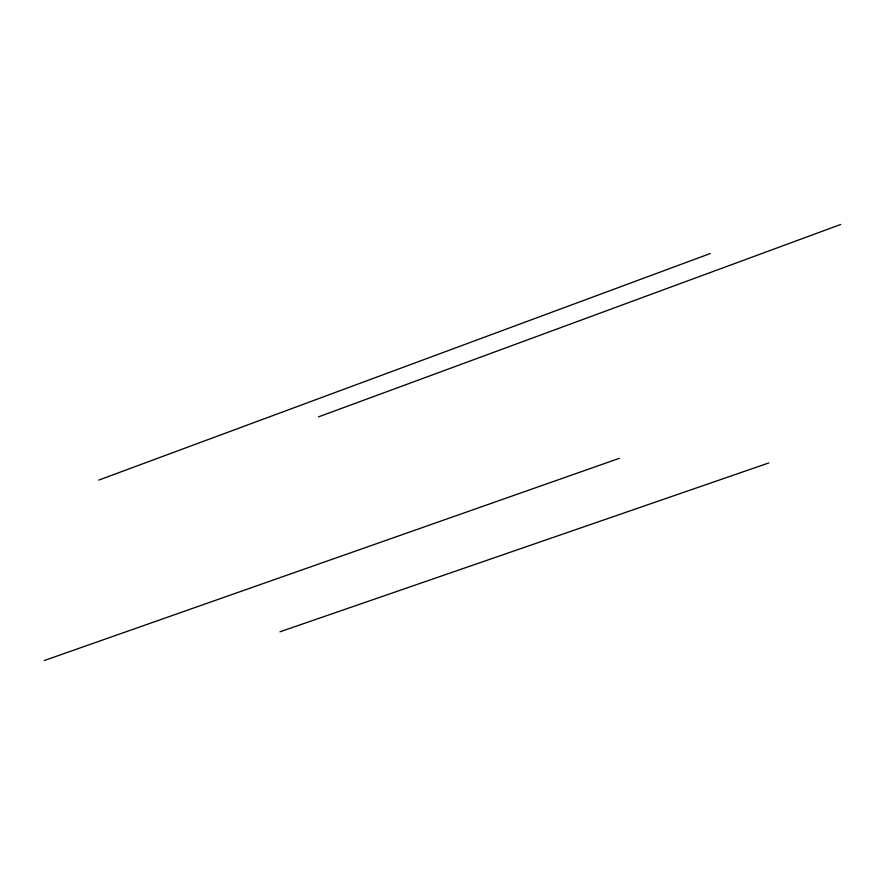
<?xml version="1.0" encoding="UTF-8"?>
<svg xmlns="http://www.w3.org/2000/svg" width="885" height="885" viewBox="0 0 885 885"><rect width="100%" height="100%" fill="white"/><g stroke="black" fill="none" stroke-linecap="round" stroke-linejoin="round"><path stroke-width="1.33" d="M98.81 480.079L710.246 253.53M318.467 416.89L840.75 224.458M44.25 660.542L619.378 458.308M279.97 631.802L768.799 462.944"/></g></svg>
